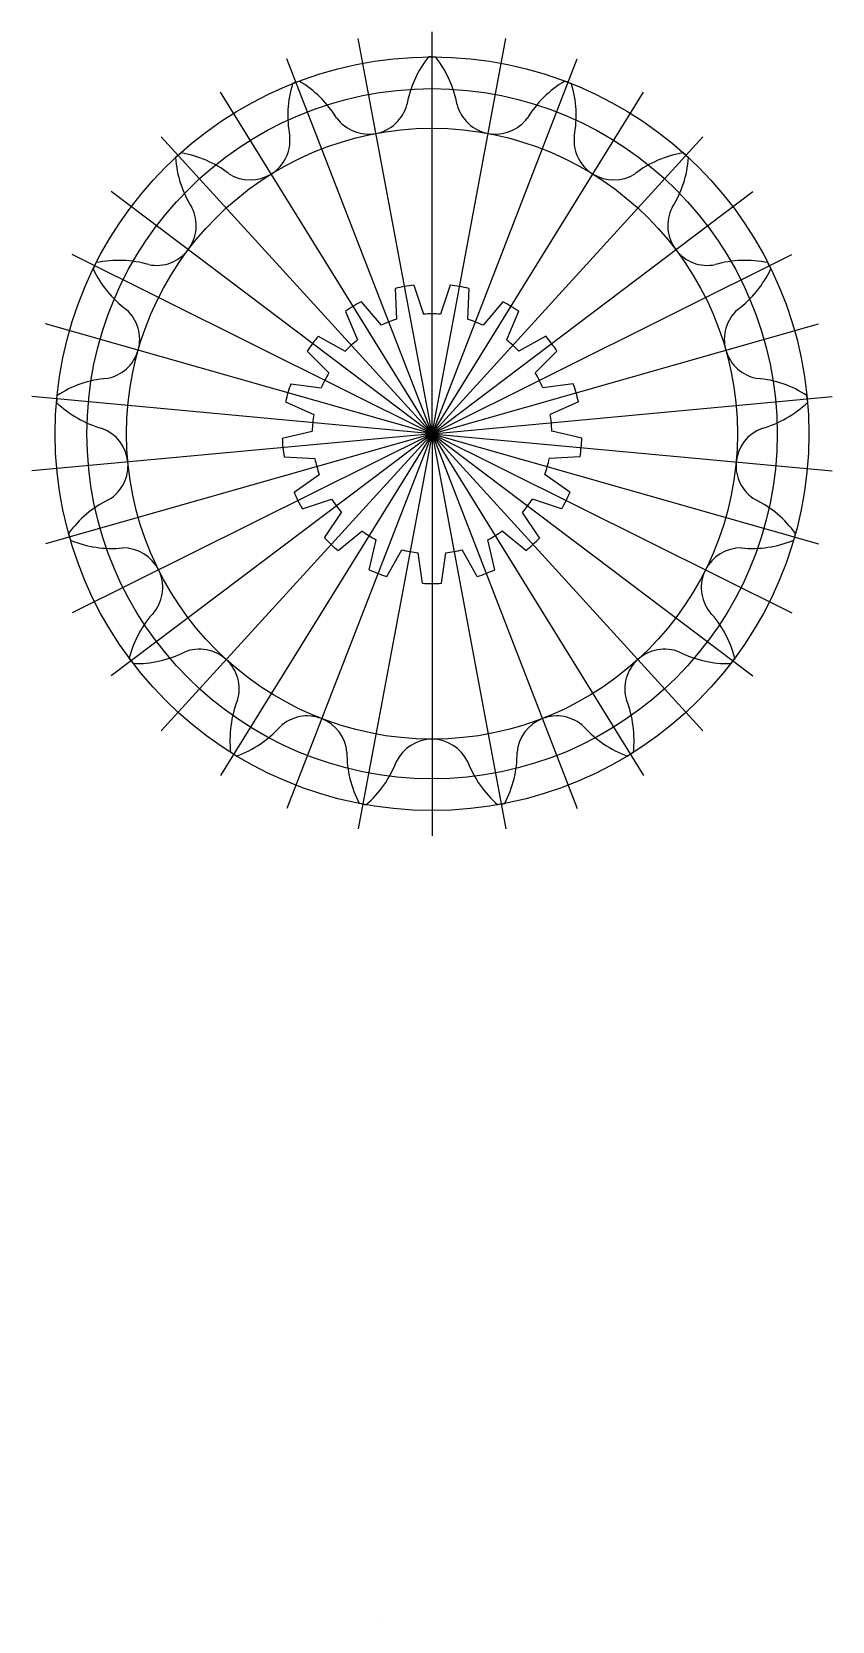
# Model space of a CAD drawing. Header units: millimetres. Extents: x -69 to 91, y 1 to 319.
import ezdxf

# ---------------------------------------------------------------- set-up
doc = ezdxf.new("R2010")
doc.units = ezdxf.units.MM
doc.layers.add('costruzioni', color=7, linetype='Continuous')
doc.layers.add('ingranaggio 2D', color=2, linetype='Continuous')

msp = doc.modelspace()

# ---------------------------------------------------------------- linework, layer by layer
at = {"layer": 'costruzioni'}
for q in [(11.04, 318.92), (-3.75, 317.55), (25.83, 317.55), (-18.04, 313.48), (40.11, 313.48), (-31.34, 306.86), (53.41, 306.86), (-43.19, 297.91), (65.26, 297.91), (-53.2, 286.94), (75.27, 286.94), (-61.02, 274.31), (83.09, 274.31), (-66.38, 260.46), (88.45, 260.46), (-69.11, 245.86), (91.18, 245.86), (-69.11, 231), (-66.38, 216.4), (-61.02, 202.55), (-53.2, 189.92), (-43.19, 178.94), (-31.34, 169.99), (-18.04, 163.37), (-3.75, 159.31), (11.04, 157.94), (25.83, 159.31), (40.11, 163.37), (53.41, 169.99), (65.26, 178.94), (75.27, 189.92), (83.09, 202.55), (88.45, 216.4), (91.18, 231)]:
    msp.add_line((11.04, 238.43), q, dxfattribs=at)
for centre, radius in [((11.04, 238.43), 75.47), ((11.04, 238.43), 69.11), ((11.04, 238.43), 61.17), ((0.92, 0.63), 5.426410677884022e-12)]:
    msp.add_circle(centre, radius, dxfattribs=at)
at = {"layer": 'ingranaggio 2D'}
for p, q in [((11.04, 313.89), (10.34, 313.89)), ((11.04, 313.89), (11.74, 313.89)), ((-16.23, 308.8), (-16.88, 308.54)), ((-16.23, 308.8), (-15.57, 309.05)), ((38.3, 308.8), (37.64, 309.05)), ((38.3, 308.8), (38.95, 308.54)), ((-39.8, 294.2), (-40.32, 293.73)), ((-39.8, 294.2), (-39.29, 294.67)), ((61.88, 294.2), (61.36, 294.67)), ((61.88, 294.2), (62.39, 293.73)), ((-56.52, 272.07), (-56.83, 271.44)), ((-56.52, 272.07), (-56.21, 272.69)), ((78.59, 272.07), (78.28, 272.69)), ((78.59, 272.07), (78.9, 271.44)), ((3.69, 267.51), (3.95, 261.36)), ((7.38, 268.2), (9.36, 262.37)), ((14.69, 268.2), (12.71, 262.37)), ((18.38, 267.51), (18.12, 261.36)), ((-3.13, 264.87), (0.83, 260.15)), ((25.2, 264.87), (21.25, 260.15)), ((-6.32, 262.9), (-3.86, 257.25)), ((28.39, 262.9), (25.93, 257.25)), ((-11.73, 257.97), (-6.33, 254.99)), ((33.8, 257.97), (28.4, 254.99)), ((-13.99, 254.97), (-9.65, 250.6)), ((36.06, 254.97), (31.72, 250.6)), ((-17.25, 248.43), (-11.14, 247.6)), ((39.32, 248.43), (33.21, 247.6)), ((-64.11, 245.39), (-64.17, 244.69)), ((-64.11, 245.39), (-64.04, 246.09)), ((86.18, 245.39), (86.11, 246.09)), ((86.18, 245.39), (86.24, 244.69)), ((-18.28, 244.82), (-12.65, 242.3)), ((40.35, 244.82), (34.72, 242.3)), ((-18.95, 237.54), (-12.96, 238.97)), ((41.02, 237.54), (35.03, 238.97)), ((-18.6, 233.8), (-12.45, 233.49)), ((40.68, 233.8), (34.52, 233.49)), ((-16.6, 226.76), (-11.53, 230.27)), ((38.67, 226.76), (33.6, 230.27)), ((-14.93, 223.4), (-9.08, 225.34)), ((37, 223.4), (31.15, 225.34)), ((-10.52, 217.57), (-7.06, 222.66)), ((32.59, 217.57), (29.13, 222.66)), ((-61.55, 217.78), (-61.74, 218.45)), ((-61.55, 217.78), (-61.36, 217.1)), ((-7.75, 215.04), (-2.99, 218.95)), ((-1.53, 211.19), (-0.14, 217.19)), ((23.6, 211.19), (22.22, 217.19)), ((29.82, 215.04), (25.06, 218.95)), ((83.62, 217.78), (83.43, 217.1)), ((83.62, 217.78), (83.81, 218.45)), ((1.97, 209.83), (4.99, 215.2)), ((9.16, 208.49), (8.28, 214.59)), ((12.91, 208.49), (13.79, 214.59)), ((20.1, 209.83), (17.08, 215.2)), ((-49.19, 192.95), (-49.61, 193.51)), ((-49.19, 192.95), (-48.76, 192.39)), ((71.26, 192.95), (70.84, 192.39)), ((71.26, 192.95), (71.68, 193.51)), ((-28.69, 174.27), (-29.29, 174.64)), ((-28.69, 174.27), (-28.1, 173.9)), ((50.76, 174.27), (50.17, 173.9)), ((50.76, 174.27), (51.36, 174.64)), ((-2.83, 164.25), (-3.52, 164.38)), ((-2.83, 164.25), (-2.14, 164.12)), ((24.9, 164.25), (24.21, 164.12)), ((24.9, 164.25), (25.59, 164.38))]:
    msp.add_line(p, q, dxfattribs=at)
for centre, radius, start, end in [((27.53, 300.35), 21.89, 141.7814, 169.5786), ((-5.46, 300.35), 21.89, 10.4214, 38.2186), ((-26.72, 290.21), 21.89, 31.5979, 59.3951), ((48.79, 290.21), 21.89, 120.6049, 148.4021), ((4.05, 302.13), 21.89, 162.9578, 190.7551), ((18.02, 302.13), 21.89, 349.2449, 17.0422), ((-1.66, 306.37), 7.94, 216.1765, 345), ((23.74, 306.37), 7.94, 195, 323.8235), ((-25.35, 297.19), 7.94, 237.3529, 6.1765), ((47.42, 297.19), 7.94, 173.8235, 302.6471), ((-18.49, 295.3), 21.89, 184.1343, 211.9315), ((-42.87, 273.08), 21.89, 52.7744, 80.5716), ((64.94, 273.08), 21.89, 99.4284, 127.2256), ((40.56, 295.3), 21.89, 328.0685, 355.8657), ((-44.12, 280.08), 7.94, 258.5294, 27.3529), ((66.19, 280.08), 7.94, 152.6471, 281.4706), ((-37.04, 280.8), 21.89, 205.3108, 233.108), ((-51.75, 251.26), 21.89, 73.9508, 101.748), ((73.82, 251.26), 21.89, 78.252, 106.0492), ((59.11, 280.8), 21.89, 306.892, 334.6892), ((11.04, 238.43), 30, 97, 104.1765), ((11.04, 238.43), 30, 75.8235, 83), ((11.04, 238.43), 30, 118.1765, 125.3529), ((11.04, 238.43), 30, 54.6471, 61.8235), ((-55.44, 257.34), 7.94, 279.7059, 48.5294), ((11.04, 238.43), 24, 107.1765, 111.1765), ((11.04, 238.43), 24, 90, 94), ((11.04, 238.43), 24, 86, 90), ((11.04, 238.43), 24, 68.8235, 72.8235), ((77.51, 257.34), 7.94, 131.4706, 260.2941), ((11.04, 238.43), 30, 139.3529, 146.5294), ((11.04, 238.43), 24, 111.1765, 115.1765), ((11.04, 238.43), 24, 64.8235, 68.8235), ((11.04, 238.43), 30, 33.4706, 40.6471), ((11.04, 238.43), 24, 132.3529, 136.3529), ((11.04, 238.43), 24, 128.3529, 132.3529), ((11.04, 238.43), 24, 47.6471, 51.6471), ((11.04, 238.43), 24, 43.6471, 47.6471), ((-52.15, 227.72), 21.89, 95.1273, 122.9245), ((11.04, 238.43), 30, 160.5294, 167.7059), ((11.04, 238.43), 24, 153.5294, 157.5294), ((11.04, 238.43), 24, 149.5294, 153.5294), ((11.04, 238.43), 24, 26.4706, 30.4706), ((11.04, 238.43), 24, 22.4706, 26.4706), ((11.04, 238.43), 30, 12.2941, 19.4706), ((74.22, 227.72), 21.89, 57.0755, 84.8727), ((-49.1, 260.57), 21.89, 226.4873, 254.2845), ((11.04, 238.43), 24, 170.7059, 174.7059), ((11.04, 238.43), 24, 5.2941, 9.2941), ((71.17, 260.57), 21.89, 285.7155, 313.5127), ((-57.78, 232.05), 7.94, 300.8824, 69.7059), ((11.04, 238.43), 24, 174.7059, 178.7059), ((11.04, 238.43), 24, 1.2941, 5.2941), ((79.86, 232.05), 7.94, 110.2941, 239.1176), ((11.04, 238.43), 30, 181.7059, 188.8824), ((11.04, 238.43), 30, 351.1176, 358.2941), ((11.04, 238.43), 24, 191.8824, 195.8824), ((11.04, 238.43), 24, 344.1176, 348.1176), ((11.04, 238.43), 24, 195.8824, 199.8824), ((11.04, 238.43), 24, 340.1176, 344.1176), ((11.04, 238.43), 30, 202.8824, 210.0588), ((11.04, 238.43), 30, 329.9412, 337.1176), ((-44.01, 205.62), 21.89, 116.3038, 144.101), ((11.04, 238.43), 24, 213.0588, 217.0588), ((11.04, 238.43), 24, 217.0588, 221.0588), ((11.04, 238.43), 24, 318.9412, 322.9412), ((11.04, 238.43), 24, 322.9412, 326.9412), ((66.08, 205.62), 21.89, 35.899, 63.6962), ((-53.04, 237.35), 21.89, 247.6637, 275.4609), ((11.04, 238.43), 30, 224.0588, 231.2353), ((11.04, 238.43), 24, 234.2353, 238.2353), ((11.04, 238.43), 24, 238.2353, 242.2353), ((11.04, 238.43), 24, 297.7647, 301.7647), ((11.04, 238.43), 24, 301.7647, 305.7647), ((11.04, 238.43), 30, 308.7647, 315.9412), ((75.11, 237.35), 21.89, 264.5391, 292.3363), ((-50.83, 207.62), 7.94, 322.0588, 90.8824), ((11.04, 238.43), 24, 255.4118, 259.4118), ((11.04, 238.43), 24, 259.4118, 263.4118), ((11.04, 238.43), 24, 276.5882, 280.5882), ((11.04, 238.43), 24, 280.5882, 284.5882), ((72.9, 207.62), 7.94, 89.1176, 217.9412), ((11.04, 238.43), 30, 245.2353, 252.4118), ((11.04, 238.43), 30, 287.5882, 294.7647), ((11.04, 238.43), 30, 266.4118, 273.5882), ((-28.44, 187.95), 21.89, 137.4802, 165.2775), ((50.51, 187.95), 21.89, 14.7225, 42.5198), ((-48.32, 214.28), 21.89, 268.8402, 296.6374), ((-35.53, 187.35), 7.94, 343.2353, 112.0588), ((57.6, 187.35), 7.94, 67.9412, 196.7647), ((70.39, 214.28), 21.89, 243.3626, 271.1598), ((-7.54, 177.1), 21.89, 158.6567, 186.4539), ((29.61, 177.1), 21.89, 353.5461, 21.3433), ((-13.93, 173.98), 7.94, 4.4118, 133.2353), ((36, 173.98), 7.94, 46.7647, 175.5882), ((-35.59, 194.46), 21.89, 290.0167, 317.8139), ((57.66, 194.46), 21.89, 222.1861, 249.9833), ((11.04, 169.31), 7.94, 25.5882, 154.4118), ((15.87, 174.53), 21.89, 179.8332, 207.6304), ((-16.56, 180.59), 21.89, 311.1931, 338.9904), ((38.63, 180.59), 21.89, 201.0096, 228.8069), ((6.2, 174.53), 21.89, 332.3696, 0.1668)]:
    msp.add_arc(centre, radius, start, end, dxfattribs=at)

doc.saveas('drawing.dxf')
